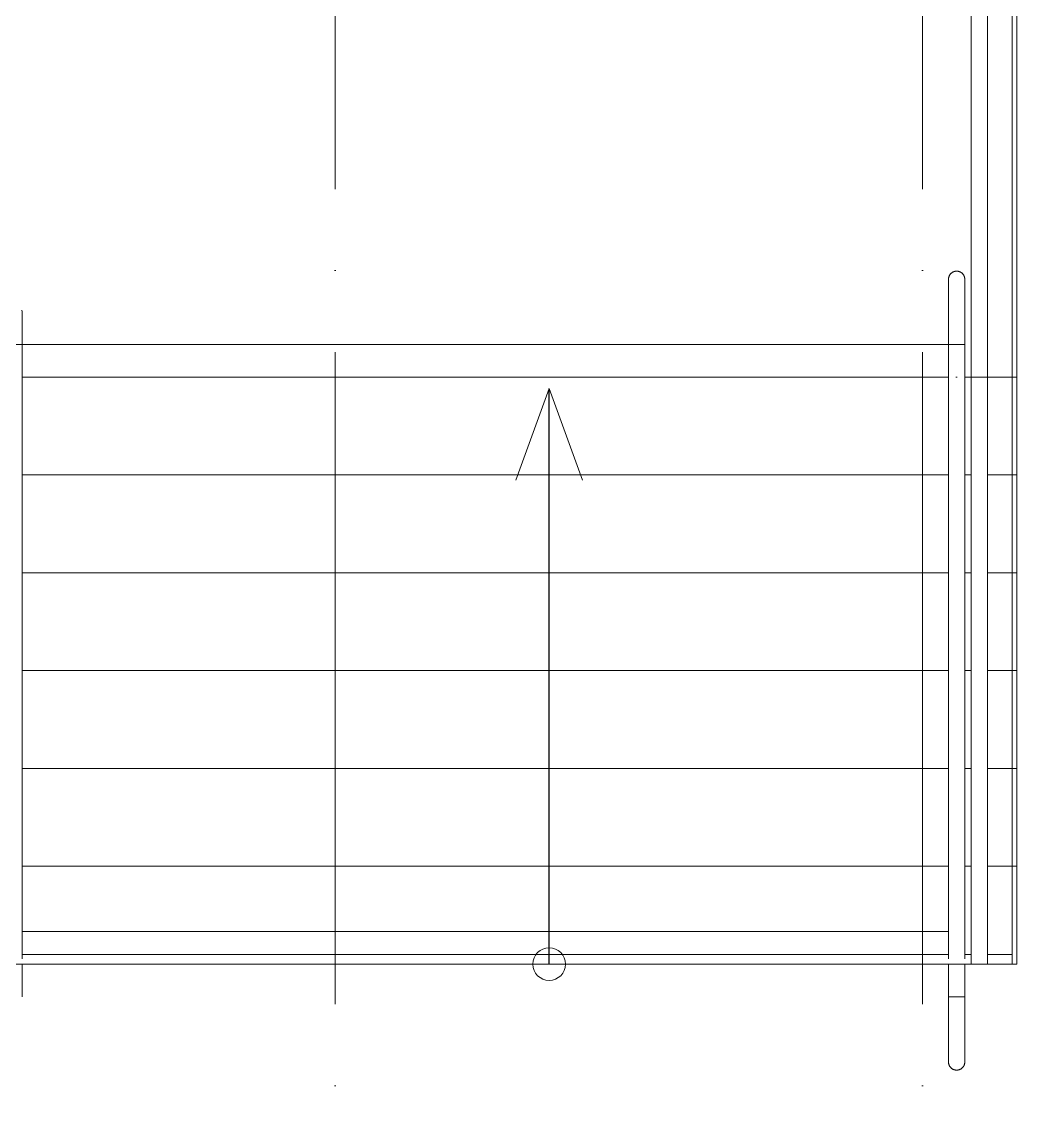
# Model space of a CAD drawing. Header units: millimetres. Extents: x -695119 to 412940, y -249585 to 622758.
# Drawn here: x 13582 to 16632, y 51023 to 54396 of the extents above; entities that cross this region are included whole.
import ezdxf

# ---------------------------------------------------------------- set-up
doc = ezdxf.new("R2010")
doc.units = ezdxf.units.MM
doc.linetypes.add('ADSK_Линия сетки', pattern=[25, 20, -2.5, 0, -2.5])
for name, color, linetype, lineweight in [('Аннотация', 252, 'Continuous', 18), ('Лестницы', 8, 'Continuous', 9), ('Ограждение', 8, 'Continuous', 9), ('Оси', 252, 'Continuous', 9), ('Перекрытие', 252, 'Continuous', 18), ('Стены наружные', 252, 'Continuous', 18)]:
    doc.layers.add(name, color=color, linetype=linetype, lineweight=lineweight)
doc.layers.add('Узлы', color=7, linetype='Continuous')

# ---------------------------------------------------------------- blocks, each defined once
blk = doc.blocks.new('1 этаж')
at = {"layer": 'Аннотация', "color": 251, "lineweight": 20, "true_color": 0x636466}
for q in [(-29854.4, -28186.6), (-29649.2, -28186.6)]:
    blk.add_line((-29751.8, -27904.7), q, dxfattribs=at)
blk.add_circle((-29751.8, -29670.3), 50, dxfattribs=at)
at = {"layer": 'Лестницы', "color": 251, "true_color": 0x636466}
for p, q in [((-28332.8, -27870.3), (-28332.8, -24498.8)), ((-28477.8, -27870.3), (-28457.8, -27870.3)), ((-28477.8, -27870.3), (-28457.8, -27870.3)), ((-28407.8, -27870.3), (-28332.8, -27870.3)), ((-28407.8, -27870.3), (-28332.8, -27870.3)), ((-28332.8, -28170.3), (-28332.8, -27870.3)), ((-31367.8, -28170.3), (-28527.8, -28170.3)), ((-31367.8, -28170.3), (-28527.8, -28170.3)), ((-28477.8, -28170.3), (-28457.8, -28170.3)), ((-28477.8, -28170.3), (-28457.8, -28170.3)), ((-28407.8, -28170.3), (-28332.8, -28170.3)), ((-28407.8, -28170.3), (-28332.8, -28170.3)), ((-28332.8, -28470.3), (-28332.8, -28170.3)), ((-31367.8, -28470.3), (-28527.8, -28470.3)), ((-31367.8, -28470.3), (-28527.8, -28470.3)), ((-28477.8, -28470.3), (-28457.8, -28470.3)), ((-28477.8, -28470.3), (-28457.8, -28470.3)), ((-28407.8, -28470.3), (-28332.8, -28470.3)), ((-28407.8, -28470.3), (-28332.8, -28470.3)), ((-28332.8, -28770.3), (-28332.8, -28470.3)), ((-31367.8, -28770.3), (-28527.8, -28770.3)), ((-31367.8, -28770.3), (-28527.8, -28770.3)), ((-28477.8, -28770.3), (-28457.8, -28770.3)), ((-28477.8, -28770.3), (-28457.8, -28770.3)), ((-28407.8, -28770.3), (-28332.8, -28770.3)), ((-28407.8, -28770.3), (-28332.8, -28770.3)), ((-28332.8, -29070.3), (-28332.8, -28770.3)), ((-31367.8, -29070.3), (-28527.8, -29070.3)), ((-31367.8, -29070.3), (-28527.8, -29070.3)), ((-28477.8, -29070.3), (-28457.8, -29070.3)), ((-28477.8, -29070.3), (-28457.8, -29070.3)), ((-28407.8, -29070.3), (-28332.8, -29070.3)), ((-28407.8, -29070.3), (-28332.8, -29070.3)), ((-28332.8, -29370.3), (-28332.8, -29070.3)), ((-31367.8, -29370.3), (-28527.8, -29370.3)), ((-31367.8, -29370.3), (-28527.8, -29370.3)), ((-28477.8, -29370.3), (-28457.8, -29370.3)), ((-28477.8, -29370.3), (-28457.8, -29370.3)), ((-28407.8, -29370.3), (-28332.8, -29370.3)), ((-28407.8, -29370.3), (-28332.8, -29370.3)), ((-28332.8, -29640.3), (-28332.8, -29370.3))]:
    blk.add_line(p, q, dxfattribs=at)
at = {"layer": 'Ограждение', "color": 251, "true_color": 0x636466}
for p, q in [((-28457.8, -24763.4), (-28457.8, -27870.3)), ((-28407.8, -27870.3), (-28407.8, -24763.4)), ((-31367.8, -27770.3), (-31367.8, -27670.3)), ((-31367.8, -27770.3), (-31367.8, -27670.3)), ((-31367.8, -27670.3), (-31367.8, -27770.3)), ((-31417.8, -27770.3), (-31367.8, -27770.3)), ((-31367.8, -27770.3), (-31417.8, -27770.3)), ((-31367.8, -27864.4), (-31367.8, -27770.3)), ((-31367.8, -27870.3), (-31367.8, -27770.3)), ((-28527.8, -27770.3), (-28527.8, -27864.4)), ((-28527.8, -27770.3), (-28477.8, -27770.3)), ((-28527.8, -27870.3), (-28527.8, -27770.3)), ((-28500.5, -27770.3), (-28505.1, -27770.3)), ((-28505.1, -27770.3), (-28502.8, -27770.3)), ((-28502.8, -27770.3), (-28500.5, -27770.3)), ((-28477.8, -27864.4), (-28477.8, -27770.3)), ((-28477.8, -27870.3), (-28477.8, -27770.3)), ((-31367.8, -29653.8), (-31367.8, -27864.4)), ((-31367.8, -29653.3), (-31367.8, -27870.3)), ((-28527.8, -27864.4), (-28527.8, -29653.8)), ((-28527.8, -29653.3), (-28527.8, -27870.3)), ((-28477.8, -29653.8), (-28477.8, -27864.4)), ((-28477.8, -29653.3), (-28477.8, -27870.3)), ((-28457.8, -27870.3), (-28407.8, -27870.3)), ((-28457.8, -29670.3), (-28457.8, -27870.3)), ((-28435.1, -27870.3), (-28430.5, -27870.3)), ((-28407.8, -29670.3), (-28407.8, -27870.3)), ((-31367.8, -29770.3), (-31367.8, -29670.3)), ((-31367.8, -29770.3), (-31367.8, -29670.3)), ((-28527.8, -29670.3), (-28527.8, -29770.3)), ((-28527.8, -29770.3), (-28527.8, -29670.3)), ((-28477.8, -29770.3), (-28477.8, -29670.3)), ((-28477.8, -29770.3), (-28477.8, -29670.3)), ((-28407.8, -29670.3), (-28457.8, -29670.3)), ((-28527.8, -29770.3), (-28477.8, -29770.3)), ((-28505.1, -29770.3), (-28500.5, -29770.3)), ((-28502.8, -29770.3), (-28505.1, -29770.3)), ((-28500.5, -29770.3), (-28502.8, -29770.3))]:
    blk.add_line(p, q, dxfattribs=at)
at = {"layer": 'Ограждение', "color": 251, "true_color": 0x636466, "flags": 128}
for points in [[(-31367.8, -27670.3), (-31367.9, -27664.5)], [(-31367.8, -27670.3), (-31367.9, -27664.5)], [(-31367.8, -27670.3), (-31367.9, -27664.5)], [(-31367.8, -27670.3), (-31367.9, -27664.5)], [(-28527.8, -27570.3), (-28527.8, -27569.3), (-28527.7, -27568.3), (-28527.6, -27567.3), (-28527.5, -27566.3), (-28527.3, -27565.3), (-28527.1, -27564.4), (-28526.8, -27563.4), (-28526.5, -27562.4), (-28526.2, -27561.5), (-28525.8, -27560.6), (-28525.4, -27559.7), (-28525, -27558.8), (-28524.5, -27557.9), (-28524, -27557), (-28523.4, -27556.2), (-28522.9, -27555.4), (-28522.2, -27554.6), (-28521.6, -27553.8), (-28520.9, -27553.1), (-28520.2, -27552.4), (-28519.5, -27551.7), (-28518.7, -27551), (-28517.9, -27550.4), (-28517.1, -27549.8), (-28516.3, -27549.3), (-28515.5, -27548.8), (-28514.6, -27548.3), (-28513.7, -27547.8), (-28512.8, -27547.4), (-28511.9, -27547), (-28510.9, -27546.7), (-28510, -27546.4), (-28509, -27546.1), (-28508, -27545.9), (-28507.1, -27545.7), (-28506.1, -27545.5), (-28505.1, -27545.4), (-28504.1, -27545.3), (-28503.1, -27545.3), (-28502.8, -27545.3)], [(-28502.8, -27545.3), (-28501.8, -27545.3), (-28500.8, -27545.4), (-28499.8, -27545.5), (-28498.8, -27545.6), (-28497.8, -27545.8), (-28496.9, -27546), (-28495.9, -27546.3), (-28494.9, -27546.6), (-28494, -27546.9), (-28493.1, -27547.3), (-28492.2, -27547.7), (-28491.3, -27548.1), (-28490.4, -27548.6), (-28489.5, -27549.1), (-28488.7, -27549.7), (-28487.9, -27550.3), (-28487.1, -27550.9), (-28486.3, -27551.5), (-28485.6, -27552.2), (-28484.9, -27552.9), (-28484.2, -27553.6), (-28483.5, -27554.4), (-28482.9, -27555.2), (-28482.3, -27556), (-28481.8, -27556.8), (-28481.2, -27557.7), (-28480.8, -27558.5), (-28480.3, -27559.4), (-28479.9, -27560.3), (-28479.5, -27561.3), (-28479.2, -27562.2), (-28478.9, -27563.1), (-28478.6, -27564.1), (-28478.4, -27565.1), (-28478.2, -27566.1), (-28478, -27567.1), (-28477.9, -27568), (-28477.8, -27569), (-28477.8, -27570), (-28477.8, -27570.3)], [(-28527.8, -27770.3), (-28527.8, -27762.3), (-28527.8, -27754.3), (-28527.8, -27746.4), (-28527.8, -27738.4), (-28527.8, -27730.6), (-28527.8, -27722.8), (-28527.8, -27715), (-28527.8, -27707.4), (-28527.8, -27699.9), (-28527.8, -27692.4), (-28527.8, -27685.1), (-28527.8, -27678), (-28527.8, -27670.9), (-28527.8, -27664.1), (-28527.8, -27657.4), (-28527.8, -27650.9), (-28527.8, -27644.6), (-28527.8, -27638.4), (-28527.8, -27632.5), (-28527.8, -27626.8), (-28527.8, -27621.4), (-28527.8, -27616.2), (-28527.8, -27611.2), (-28527.8, -27606.5), (-28527.8, -27602), (-28527.8, -27597.8), (-28527.8, -27593.9), (-28527.8, -27590.3), (-28527.8, -27587), (-28527.8, -27583.9), (-28527.8, -27581.2), (-28527.8, -27578.7), (-28527.8, -27576.6), (-28527.8, -27574.7), (-28527.8, -27573.2), (-28527.8, -27572), (-28527.8, -27571.1), (-28527.8, -27570.6), (-28527.8, -27570.3), (-28527.8, -27570.3)], [(-28527.8, -27570.3), (-28527.8, -27570.5), (-28527.8, -27571), (-28527.8, -27571.8), (-28527.8, -27572.9), (-28527.8, -27574.3), (-28527.8, -27576), (-28527.8, -27578.1), (-28527.8, -27580.5), (-28527.8, -27583.1), (-28527.8, -27586.1), (-28527.8, -27589.4), (-28527.8, -27592.9), (-28527.8, -27596.7), (-28527.8, -27600.9), (-28527.8, -27605.2), (-28527.8, -27609.9), (-28527.8, -27614.8), (-28527.8, -27620), (-28527.8, -27625.3), (-28527.8, -27631), (-28527.8, -27636.8), (-28527.8, -27642.9), (-28527.8, -27649.1), (-28527.8, -27655.6), (-28527.8, -27662.3), (-28527.8, -27669.1), (-28527.8, -27676), (-28527.8, -27683.2), (-28527.8, -27690.4), (-28527.8, -27697.8), (-28527.8, -27705.4), (-28527.8, -27713), (-28527.8, -27720.7), (-28527.8, -27728.5), (-28527.8, -27736.3), (-28527.8, -27744.2), (-28527.8, -27752.2), (-28527.8, -27760.2), (-28527.8, -27768.2), (-28527.8, -27770.3)], [(-28477.8, -27770.3), (-28477.8, -27762.3), (-28477.8, -27754.3), (-28477.8, -27746.4), (-28477.8, -27738.4), (-28477.8, -27730.6), (-28477.8, -27722.8), (-28477.8, -27715), (-28477.8, -27707.4), (-28477.8, -27699.9), (-28477.8, -27692.4), (-28477.8, -27685.1), (-28477.8, -27678), (-28477.8, -27670.9), (-28477.8, -27664.1), (-28477.8, -27657.4), (-28477.8, -27650.9), (-28477.8, -27644.6), (-28477.8, -27638.4), (-28477.8, -27632.5), (-28477.8, -27626.8), (-28477.8, -27621.4), (-28477.8, -27616.2), (-28477.8, -27611.2), (-28477.8, -27606.5), (-28477.8, -27602), (-28477.8, -27597.8), (-28477.8, -27593.9), (-28477.8, -27590.3), (-28477.8, -27587), (-28477.8, -27583.9), (-28477.8, -27581.2), (-28477.8, -27578.7), (-28477.8, -27576.6), (-28477.8, -27574.7), (-28477.8, -27573.2), (-28477.8, -27572), (-28477.8, -27571.1), (-28477.8, -27570.6), (-28477.8, -27570.3), (-28477.8, -27570.3)], [(-28477.8, -27570.3), (-28477.8, -27570.5), (-28477.8, -27571), (-28477.8, -27571.8), (-28477.8, -27572.9), (-28477.8, -27574.3), (-28477.8, -27576), (-28477.8, -27578.1), (-28477.8, -27580.5), (-28477.8, -27583.1), (-28477.8, -27586.1), (-28477.8, -27589.4), (-28477.8, -27592.9), (-28477.8, -27596.7), (-28477.8, -27600.9), (-28477.8, -27605.2), (-28477.8, -27609.9), (-28477.8, -27614.8), (-28477.8, -27620), (-28477.8, -27625.3), (-28477.8, -27631), (-28477.8, -27636.8), (-28477.8, -27642.9), (-28477.8, -27649.1), (-28477.8, -27655.6), (-28477.8, -27662.3), (-28477.8, -27669.1), (-28477.8, -27676), (-28477.8, -27683.2), (-28477.8, -27690.4), (-28477.8, -27697.8), (-28477.8, -27705.4), (-28477.8, -27713), (-28477.8, -27720.7), (-28477.8, -27728.5), (-28477.8, -27736.3), (-28477.8, -27744.2), (-28477.8, -27752.2), (-28477.8, -27760.2), (-28477.8, -27768.2), (-28477.8, -27770.3)], [(-28527.8, -29770.3), (-28527.8, -29778.3), (-28527.8, -29786.3), (-28527.8, -29794.3), (-28527.8, -29802.2), (-28527.8, -29810), (-28527.8, -29817.9), (-28527.8, -29825.6), (-28527.8, -29833.2), (-28527.8, -29840.8), (-28527.8, -29848.2), (-28527.8, -29855.5), (-28527.8, -29862.7), (-28527.8, -29869.7), (-28527.8, -29876.5), (-28527.8, -29883.2), (-28527.8, -29889.8), (-28527.8, -29896.1), (-28527.8, -29902.2), (-28527.8, -29908.1), (-28527.8, -29913.8), (-28527.8, -29919.2), (-28527.8, -29924.5), (-28527.8, -29929.4), (-28527.8, -29934.2), (-28527.8, -29938.6), (-28527.8, -29942.8), (-28527.8, -29946.7), (-28527.8, -29950.3), (-28527.8, -29953.7), (-28527.8, -29956.7), (-28527.8, -29959.5), (-28527.8, -29961.9), (-28527.8, -29964.1), (-28527.8, -29965.9), (-28527.8, -29967.4), (-28527.8, -29968.6), (-28527.8, -29969.5), (-28527.8, -29970.1), (-28527.8, -29970.3), (-28527.8, -29970.3)], [(-28527.8, -29970.3), (-28527.8, -29970.2), (-28527.8, -29969.7), (-28527.8, -29968.9), (-28527.8, -29967.8), (-28527.8, -29966.3), (-28527.8, -29964.6), (-28527.8, -29962.5), (-28527.8, -29960.2), (-28527.8, -29957.5), (-28527.8, -29954.5), (-28527.8, -29951.3), (-28527.8, -29947.7), (-28527.8, -29943.9), (-28527.8, -29939.8), (-28527.8, -29935.4), (-28527.8, -29930.7), (-28527.8, -29925.8), (-28527.8, -29920.7), (-28527.8, -29915.3), (-28527.8, -29909.7), (-28527.8, -29903.8), (-28527.8, -29897.7), (-28527.8, -29891.5), (-28527.8, -29885), (-28527.8, -29878.4), (-28527.8, -29871.6), (-28527.8, -29864.6), (-28527.8, -29857.4), (-28527.8, -29850.2), (-28527.8, -29842.8), (-28527.8, -29835.3), (-28527.8, -29827.7), (-28527.8, -29819.9), (-28527.8, -29812.2), (-28527.8, -29804.3), (-28527.8, -29796.4), (-28527.8, -29788.4), (-28527.8, -29780.5), (-28527.8, -29772.5), (-28527.8, -29770.3)], [(-28477.8, -29770.3), (-28477.8, -29778.3), (-28477.8, -29786.3), (-28477.8, -29794.3), (-28477.8, -29802.2), (-28477.8, -29810), (-28477.8, -29817.9), (-28477.8, -29825.6), (-28477.8, -29833.2), (-28477.8, -29840.8), (-28477.8, -29848.2), (-28477.8, -29855.5), (-28477.8, -29862.7), (-28477.8, -29869.7), (-28477.8, -29876.5), (-28477.8, -29883.2), (-28477.8, -29889.8), (-28477.8, -29896.1), (-28477.8, -29902.2), (-28477.8, -29908.1), (-28477.8, -29913.8), (-28477.8, -29919.2), (-28477.8, -29924.5), (-28477.8, -29929.4), (-28477.8, -29934.2), (-28477.8, -29938.6), (-28477.8, -29942.8), (-28477.8, -29946.7), (-28477.8, -29950.3), (-28477.8, -29953.7), (-28477.8, -29956.7), (-28477.8, -29959.5), (-28477.8, -29961.9), (-28477.8, -29964.1), (-28477.8, -29965.9), (-28477.8, -29967.4), (-28477.8, -29968.6), (-28477.8, -29969.5), (-28477.8, -29970.1), (-28477.8, -29970.3), (-28477.8, -29970.3)], [(-28477.8, -29970.3), (-28477.8, -29970.2), (-28477.8, -29969.7), (-28477.8, -29968.9), (-28477.8, -29967.8), (-28477.8, -29966.3), (-28477.8, -29964.6), (-28477.8, -29962.5), (-28477.8, -29960.2), (-28477.8, -29957.5), (-28477.8, -29954.5), (-28477.8, -29951.3), (-28477.8, -29947.7), (-28477.8, -29943.9), (-28477.8, -29939.8), (-28477.8, -29935.4), (-28477.8, -29930.7), (-28477.8, -29925.8), (-28477.8, -29920.7), (-28477.8, -29915.3), (-28477.8, -29909.7), (-28477.8, -29903.8), (-28477.8, -29897.7), (-28477.8, -29891.5), (-28477.8, -29885), (-28477.8, -29878.4), (-28477.8, -29871.6), (-28477.8, -29864.6), (-28477.8, -29857.4), (-28477.8, -29850.2), (-28477.8, -29842.8), (-28477.8, -29835.3), (-28477.8, -29827.7), (-28477.8, -29819.9), (-28477.8, -29812.2), (-28477.8, -29804.3), (-28477.8, -29796.4), (-28477.8, -29788.4), (-28477.8, -29780.5), (-28477.8, -29772.5), (-28477.8, -29770.3)], [(-28502.8, -29995.3), (-28503.8, -29995.3), (-28504.8, -29995.2), (-28505.8, -29995.1), (-28506.8, -29995), (-28507.8, -29994.8), (-28508.7, -29994.6), (-28509.7, -29994.3), (-28510.7, -29994), (-28511.6, -29993.7), (-28512.5, -29993.3), (-28513.5, -29992.9), (-28514.3, -29992.5), (-28515.2, -29992), (-28516.1, -29991.5), (-28516.9, -29990.9), (-28517.7, -29990.4), (-28518.5, -29989.8), (-28519.3, -29989.1), (-28520, -29988.4), (-28520.7, -29987.7), (-28521.4, -29987), (-28522.1, -29986.2), (-28522.7, -29985.5), (-28523.3, -29984.7), (-28523.8, -29983.8), (-28524.4, -29983), (-28524.9, -29982.1), (-28525.3, -29981.2), (-28525.7, -29980.3), (-28526.1, -29979.4), (-28526.4, -29978.4), (-28526.8, -29977.5), (-28527, -29976.5), (-28527.2, -29975.5), (-28527.4, -29974.6), (-28527.6, -29973.6), (-28527.7, -29972.6), (-28527.8, -29971.6), (-28527.8, -29970.6), (-28527.8, -29970.3)], [(-28477.8, -29970.3), (-28477.8, -29971.3), (-28477.9, -29972.3), (-28478, -29973.3), (-28478.1, -29974.3), (-28478.3, -29975.3), (-28478.5, -29976.3), (-28478.8, -29977.2), (-28479.1, -29978.2), (-28479.4, -29979.1), (-28479.8, -29980), (-28480.2, -29981), (-28480.6, -29981.9), (-28481.1, -29982.7), (-28481.6, -29983.6), (-28482.2, -29984.4), (-28482.7, -29985.2), (-28483.4, -29986), (-28484, -29986.8), (-28484.7, -29987.5), (-28485.4, -29988.2), (-28486.1, -29988.9), (-28486.9, -29989.6), (-28487.7, -29990.2), (-28488.5, -29990.8), (-28489.3, -29991.3), (-28490.1, -29991.9), (-28491, -29992.4), (-28491.9, -29992.8), (-28492.8, -29993.2), (-28493.7, -29993.6), (-28494.7, -29994), (-28495.6, -29994.3), (-28496.6, -29994.5), (-28497.6, -29994.8), (-28498.6, -29994.9), (-28499.5, -29995.1), (-28500.5, -29995.2), (-28501.5, -29995.3), (-28502.5, -29995.3), (-28502.8, -29995.3)]]:
    blk.add_lwpolyline(points, dxfattribs=at)
at = {"layer": 'Ограждение', "color": 251, "true_color": 0x636466}
blk.add_open_spline([(-28500.7, -27870.3), (-28501.4, -27870.3), (-28502.8, -27870.3), (-28504.2, -27870.3), (-28504.9, -27870.3)], degree=3, dxfattribs=at)
at = {"layer": 'Оси', "color": 251, "linetype": 'ADSK_Линия сетки', "ltscale": 100, "true_color": 0x636466}
for p, q in [((-30407.8, 32208.9), (-30407.8, -33767.9)), ((-28607.8, 32208.9), (-28607.8, -33767.9))]:
    blk.add_line(p, q, dxfattribs=at)
at = {"layer": 'Перекрытие', "color": 251, "ltscale": 100, "true_color": 0x636466}
for p, q in [((-28527.8, -27770.3), (-31367.8, -27770.3)), ((-31367.8, -27870.3), (-28527.8, -27870.3)), ((-28527.8, -29570.3), (-31367.8, -29570.3))]:
    blk.add_line(p, q, dxfattribs=at)
at = {"layer": 'Стены наружные', "color": 251, "true_color": 0x636466}
for p, q in [((-28332.8, -29670.3), (-28332.8, -24498.8)), ((-28317.8, -24498.8), (-28317.8, -29670.3)), ((-28332.8, -27870.3), (-28317.8, -27870.3)), ((-28317.8, -28170.3), (-28332.8, -28170.3)), ((-28317.8, -28470.3), (-28332.8, -28470.3)), ((-28317.8, -28770.3), (-28332.8, -28770.3)), ((-28317.8, -29070.3), (-28332.8, -29070.3)), ((-28317.8, -29370.3), (-28332.8, -29370.3)), ((-31367.8, -29640.3), (-28527.8, -29640.3)), ((-28477.8, -29640.3), (-28457.8, -29640.3)), ((-28407.8, -29640.3), (-28332.8, -29640.3)), ((-28457.8, -29670.3), (-31437.8, -29670.3)), ((-28317.8, -29670.3), (-28407.8, -29670.3))]:
    blk.add_line(p, q, dxfattribs=at)
at = {"layer": 'Узлы', "color": 251, "true_color": 0x636466}
blk.add_line((-29751.8, -29670.3), (-29751.8, -27904.7), dxfattribs=at)

msp = doc.modelspace()

# ---------------------------------------------------------------- block references
msp.add_blockref('1 этаж', (44950.089, 81176.937))

doc.saveas('drawing.dxf')
